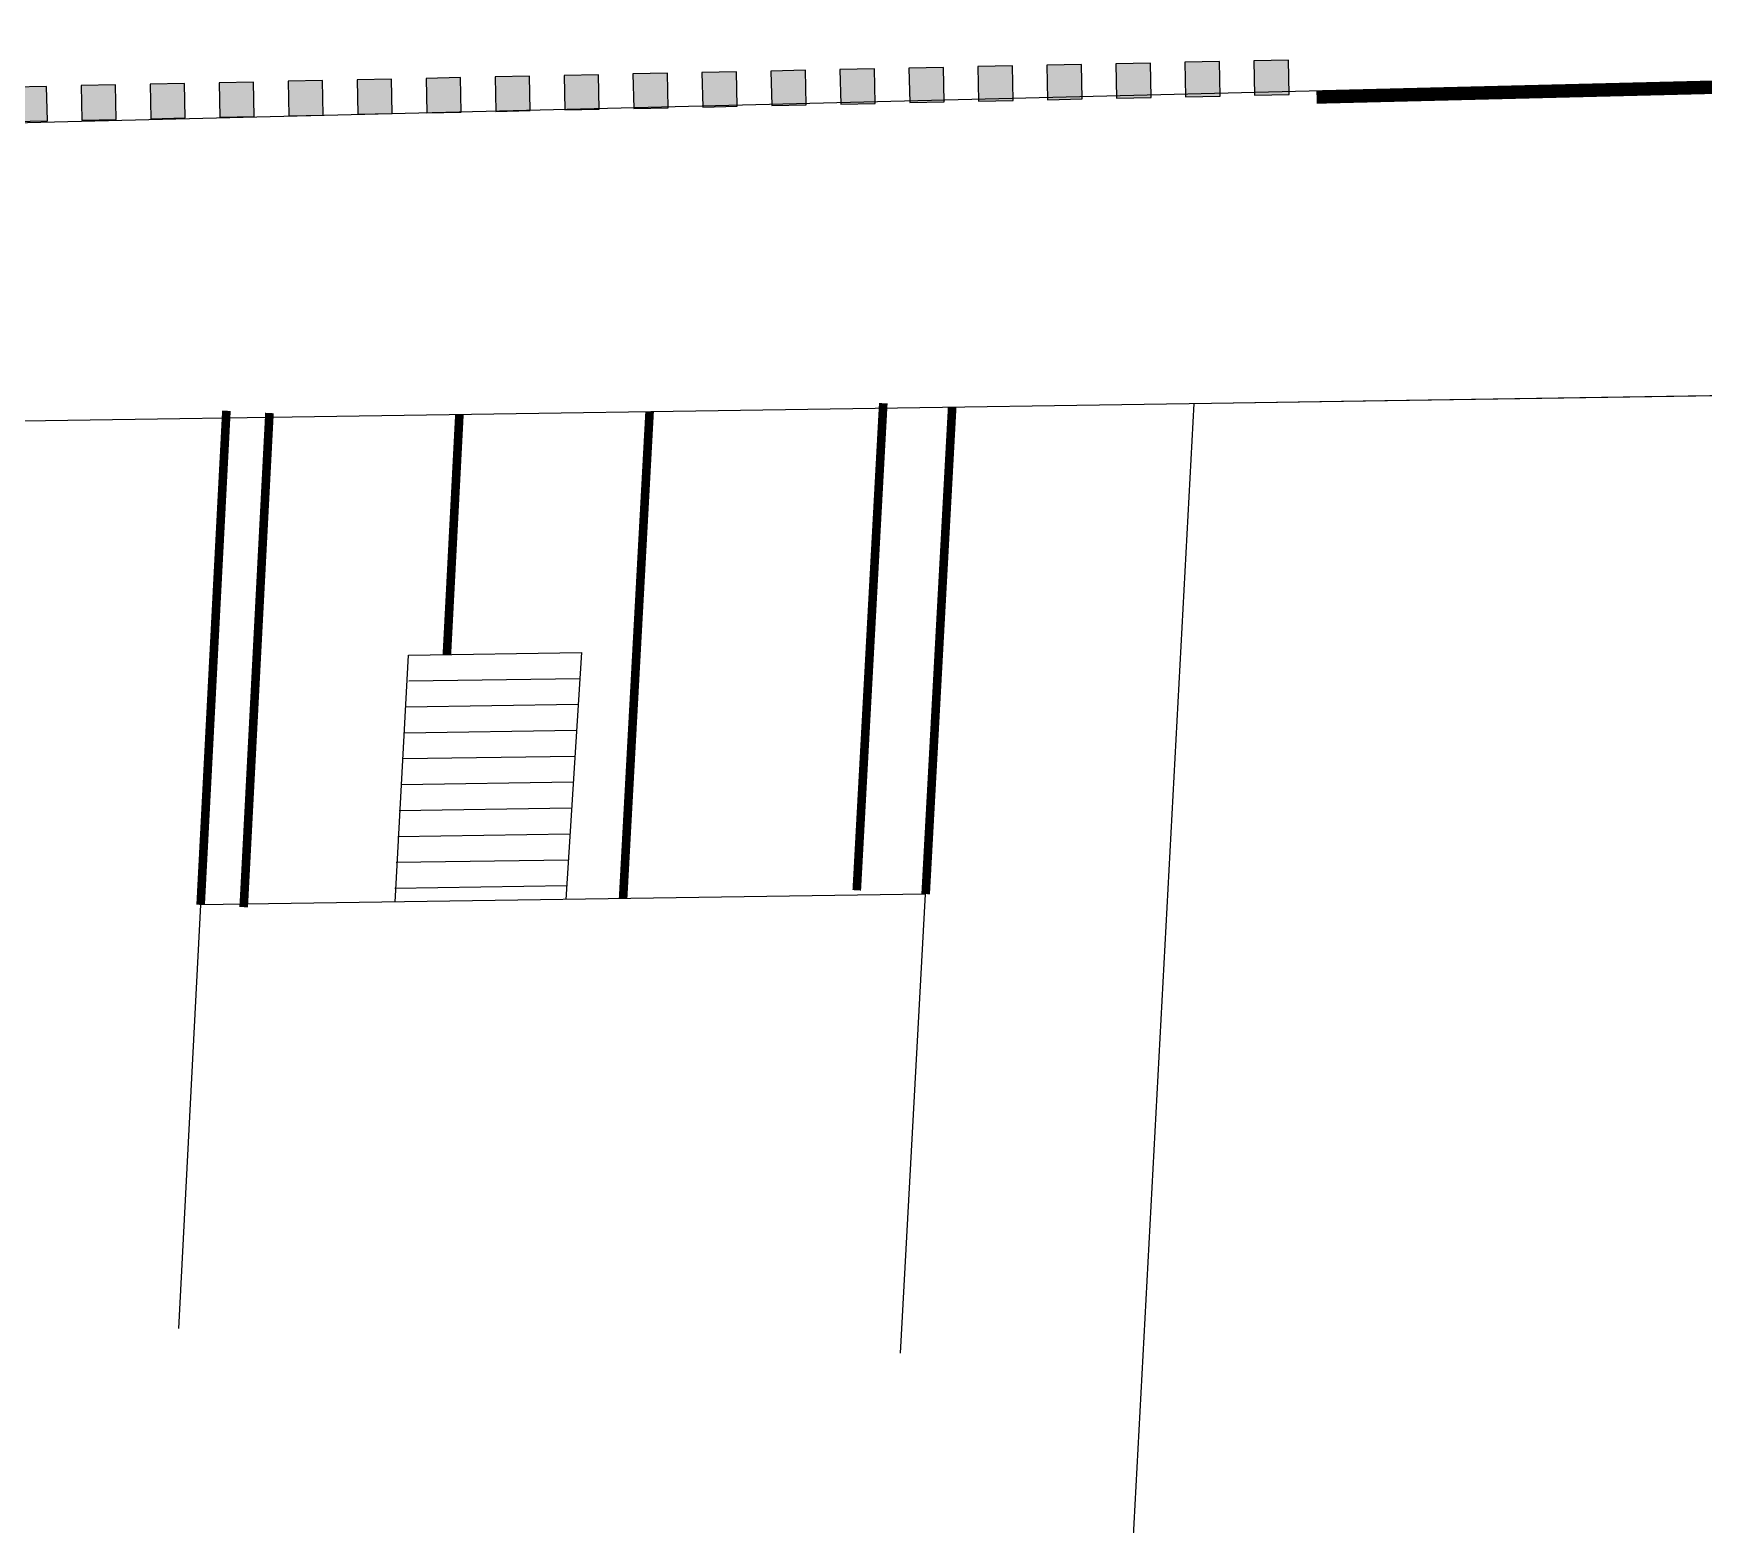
# Model space of a CAD drawing. Header units: metres. Extents: x 668617 to 675126, y 2286318 to 2293677.
# Drawn here: x 669670.1 to 669689.47, y 2287198.96 to 2287216.24 of the extents above; entities that cross this region are included whole.
import ezdxf

# ---------------------------------------------------------------- set-up
doc = ezdxf.new("R2010")
doc.units = ezdxf.units.M
doc.header["$MEASUREMENT"] = 0
for name, color, linetype in [('DMTG-B-CuadrosVerdes', 94, 'Continuous'), ('DMTG-PB-BANQUETAS', 251, 'Continuous'), ('DMTG-PB-LOTIFICACION', 253, 'Continuous'), ('DMTG-PB-MANZANAS', 251, 'Continuous'), ('DMTG-SH-LINEA BLANCA', 252, 'Continuous'), ('DMTG-SH-LINEA GUARNICION', 40, 'Continuous')]:
    doc.layers.add(name, color=color, linetype=linetype)

# ---------------------------------------------------------------- blocks, each defined once
blk = doc.blocks.new('*U128')
h = blk.add_hatch(color=256)
h.dxf.hatch_style = 1
h.paths.add_polyline_path([(9.6, 0), (10, 0), (10, 0.4), (9.6, 0.4)])
h = blk.add_hatch(color=256)
h.dxf.hatch_style = 1
h.paths.add_polyline_path([(9.6, 0), (10, 0), (10, 0.4), (9.6, 0.4)])
h = blk.add_hatch(color=256)
h.dxf.hatch_style = 1
h.paths.add_polyline_path([(10.4, 0), (10.8, 0), (10.8, 0.4), (10.4, 0.4)])
h = blk.add_hatch(color=256)
h.dxf.hatch_style = 1
h.paths.add_polyline_path([(10.4, 0), (10.8, 0), (10.8, 0.4), (10.4, 0.4)])
h = blk.add_hatch(color=256)
h.dxf.hatch_style = 1
h.paths.add_polyline_path([(11.2, 0), (11.6, 0), (11.6, 0.4), (11.2, 0.4)])
h = blk.add_hatch(color=256)
h.dxf.hatch_style = 1
h.paths.add_polyline_path([(11.2, 0), (11.6, 0), (11.6, 0.4), (11.2, 0.4)])
h = blk.add_hatch(color=256)
h.dxf.hatch_style = 1
h.paths.add_polyline_path([(12, 0), (12.4, 0), (12.4, 0.4), (12, 0.4)])
h = blk.add_hatch(color=256)
h.dxf.hatch_style = 1
h.paths.add_polyline_path([(12, 0), (12.4, 0), (12.4, 0.4), (12, 0.4)])
h = blk.add_hatch(color=256)
h.dxf.hatch_style = 1
h.paths.add_polyline_path([(12.8, 0), (13.2, 0), (13.2, 0.4), (12.8, 0.4)])
h = blk.add_hatch(color=256)
h.dxf.hatch_style = 1
h.paths.add_polyline_path([(12.8, 0), (13.2, 0), (13.2, 0.4), (12.8, 0.4)])
h = blk.add_hatch(color=256)
h.dxf.hatch_style = 1
h.paths.add_polyline_path([(13.6, 0), (14, 0), (14, 0.4), (13.6, 0.4)])
h = blk.add_hatch(color=256)
h.dxf.hatch_style = 1
h.paths.add_polyline_path([(13.6, 0), (14, 0), (14, 0.4), (13.6, 0.4)])
h = blk.add_hatch(color=256)
h.dxf.hatch_style = 1
h.paths.add_polyline_path([(14.4, 0), (14.8, 0), (14.8, 0.4), (14.4, 0.4)])
h = blk.add_hatch(color=256)
h.dxf.hatch_style = 1
h.paths.add_polyline_path([(14.4, 0), (14.8, 0), (14.8, 0.4), (14.4, 0.4)])
h = blk.add_hatch(color=256)
h.dxf.hatch_style = 1
h.paths.add_polyline_path([(15.2, 0), (15.6, 0), (15.6, 0.4), (15.2, 0.4)])
h = blk.add_hatch(color=256)
h.dxf.hatch_style = 1
h.paths.add_polyline_path([(15.2, 0), (15.6, 0), (15.6, 0.4), (15.2, 0.4)])
h = blk.add_hatch(color=256)
h.dxf.hatch_style = 1
h.paths.add_polyline_path([(16, 0), (16.4, 0), (16.4, 0.4), (16, 0.4)])
h = blk.add_hatch(color=256)
h.dxf.hatch_style = 1
h.paths.add_polyline_path([(16, 0), (16.4, 0), (16.4, 0.4), (16, 0.4)])
h = blk.add_hatch(color=256)
h.dxf.hatch_style = 1
h.paths.add_polyline_path([(16.8, 0), (17.2, 0), (17.2, 0.4), (16.8, 0.4)])
h = blk.add_hatch(color=256)
h.dxf.hatch_style = 1
h.paths.add_polyline_path([(16.8, 0), (17.2, 0), (17.2, 0.4), (16.8, 0.4)])
h = blk.add_hatch(color=256)
h.dxf.hatch_style = 1
h.paths.add_polyline_path([(17.6, 0), (18, 0), (18, 0.4), (17.6, 0.4)])
h = blk.add_hatch(color=256)
h.dxf.hatch_style = 1
h.paths.add_polyline_path([(17.6, 0), (18, 0), (18, 0.4), (17.6, 0.4)])
h = blk.add_hatch(color=256)
h.dxf.hatch_style = 1
h.paths.add_polyline_path([(18.4, 0), (18.8, 0), (18.8, 0.4), (18.4, 0.4)])
h = blk.add_hatch(color=256)
h.dxf.hatch_style = 1
h.paths.add_polyline_path([(18.4, 0), (18.8, 0), (18.8, 0.4), (18.4, 0.4)])
h = blk.add_hatch(color=256)
h.dxf.hatch_style = 1
h.paths.add_polyline_path([(19.2, 0), (19.6, 0), (19.6, 0.4), (19.2, 0.4)])
h = blk.add_hatch(color=256)
h.dxf.hatch_style = 1
h.paths.add_polyline_path([(19.2, 0), (19.6, 0), (19.6, 0.4), (19.2, 0.4)])
h = blk.add_hatch(color=256)
h.dxf.hatch_style = 1
h.paths.add_polyline_path([(20, 0), (20.4, 0), (20.4, 0.4), (20, 0.4)])
h = blk.add_hatch(color=256)
h.dxf.hatch_style = 1
h.paths.add_polyline_path([(20, 0), (20.4, 0), (20.4, 0.4), (20, 0.4)])
h = blk.add_hatch(color=256)
h.dxf.hatch_style = 1
h.paths.add_polyline_path([(20.8, 0), (21.2, 0), (21.2, 0.4), (20.8, 0.4)])
h = blk.add_hatch(color=256)
h.dxf.hatch_style = 1
h.paths.add_polyline_path([(20.8, 0), (21.2, 0), (21.2, 0.4), (20.8, 0.4)])
h = blk.add_hatch(color=256)
h.dxf.hatch_style = 1
h.paths.add_polyline_path([(21.6, 0), (22, 0), (22, 0.4), (21.6, 0.4)])
h = blk.add_hatch(color=256)
h.dxf.hatch_style = 1
h.paths.add_polyline_path([(21.6, 0), (22, 0), (22, 0.4), (21.6, 0.4)])
h = blk.add_hatch(color=256)
h.dxf.hatch_style = 1
h.paths.add_polyline_path([(22.4, 0), (22.8, 0), (22.8, 0.4), (22.4, 0.4)])
h = blk.add_hatch(color=256)
h.dxf.hatch_style = 1
h.paths.add_polyline_path([(22.4, 0), (22.8, 0), (22.8, 0.4), (22.4, 0.4)])
h = blk.add_hatch(color=256)
h.dxf.hatch_style = 1
h.paths.add_polyline_path([(23.2, 0), (23.6, 0), (23.6, 0.4), (23.2, 0.4)])
h = blk.add_hatch(color=256)
h.dxf.hatch_style = 1
h.paths.add_polyline_path([(23.2, 0), (23.6, 0), (23.6, 0.4), (23.2, 0.4)])
h = blk.add_hatch(color=256)
h.dxf.hatch_style = 1
h.paths.add_polyline_path([(24, 0), (24.4, 0), (24.4, 0.4), (24, 0.4)])
for points in [[(9.6, 0), (10, 0), (10, 0.4), (9.6, 0.4)], [(9.6, 0), (10, 0), (10, 0.4), (9.6, 0.4)], [(10.4, 0), (10.8, 0), (10.8, 0.4), (10.4, 0.4)], [(10.4, 0), (10.8, 0), (10.8, 0.4), (10.4, 0.4)], [(11.2, 0), (11.6, 0), (11.6, 0.4), (11.2, 0.4)], [(11.2, 0), (11.6, 0), (11.6, 0.4), (11.2, 0.4)], [(12, 0), (12.4, 0), (12.4, 0.4), (12, 0.4)], [(12, 0), (12.4, 0), (12.4, 0.4), (12, 0.4)], [(12.8, 0), (13.2, 0), (13.2, 0.4), (12.8, 0.4)], [(12.8, 0), (13.2, 0), (13.2, 0.4), (12.8, 0.4)], [(13.6, 0), (14, 0), (14, 0.4), (13.6, 0.4)], [(13.6, 0), (14, 0), (14, 0.4), (13.6, 0.4)], [(14.4, 0), (14.8, 0), (14.8, 0.4), (14.4, 0.4)], [(14.4, 0), (14.8, 0), (14.8, 0.4), (14.4, 0.4)], [(15.2, 0), (15.6, 0), (15.6, 0.4), (15.2, 0.4)], [(15.2, 0), (15.6, 0), (15.6, 0.4), (15.2, 0.4)], [(16, 0), (16.4, 0), (16.4, 0.4), (16, 0.4)], [(16, 0), (16.4, 0), (16.4, 0.4), (16, 0.4)], [(16.8, 0), (17.2, 0), (17.2, 0.4), (16.8, 0.4)], [(16.8, 0), (17.2, 0), (17.2, 0.4), (16.8, 0.4)], [(17.6, 0), (18, 0), (18, 0.4), (17.6, 0.4)], [(17.6, 0), (18, 0), (18, 0.4), (17.6, 0.4)], [(18.4, 0), (18.8, 0), (18.8, 0.4), (18.4, 0.4)], [(18.4, 0), (18.8, 0), (18.8, 0.4), (18.4, 0.4)], [(19.2, 0), (19.6, 0), (19.6, 0.4), (19.2, 0.4)], [(19.2, 0), (19.6, 0), (19.6, 0.4), (19.2, 0.4)], [(20, 0), (20.4, 0), (20.4, 0.4), (20, 0.4)], [(20, 0), (20.4, 0), (20.4, 0.4), (20, 0.4)], [(20.8, 0), (21.2, 0), (21.2, 0.4), (20.8, 0.4)], [(20.8, 0), (21.2, 0), (21.2, 0.4), (20.8, 0.4)], [(21.6, 0), (22, 0), (22, 0.4), (21.6, 0.4)], [(21.6, 0), (22, 0), (22, 0.4), (21.6, 0.4)], [(22.4, 0), (22.8, 0), (22.8, 0.4), (22.4, 0.4)], [(22.4, 0), (22.8, 0), (22.8, 0.4), (22.4, 0.4)], [(23.2, 0), (23.6, 0), (23.6, 0.4), (23.2, 0.4)], [(23.2, 0), (23.6, 0), (23.6, 0.4), (23.2, 0.4)], [(24, 0), (24.4, 0), (24.4, 0.4), (24, 0.4)]]:
    blk.add_lwpolyline(points, close=True)

msp = doc.modelspace()

# ---------------------------------------------------------------- linework, layer by layer
at = {"layer": 'DMTG-PB-BANQUETAS'}
msp.add_lwpolyline([(669715.89637, 2287212.32151), (669717.52829, 2287127.91129), (669715.5349, 2287125.42693), (669616.49523, 2287122.31387), (669613.63965, 2287124.82061), (669611.84436, 2287209.53028, -0.20458967), (669614.31109, 2287213.76652, -0.15864076), (669616.65723, 2287214.55765), (669663.77597, 2287215.05576), (669711.79826, 2287216.24296, -0.41579195)], format="xyb", close=True, dxfattribs=at)
at = {"layer": 'DMTG-PB-LOTIFICACION'}
for p, q in [((669683.76387, 2287211.95953), (669704.61271, 2287212.27799)), ((669669.72463, 2287211.74997), (669683.76387, 2287211.95953)), ((669683.55736, 2287211.95645), (669681.25674, 2287168.97317))]:
    msp.add_line(p, q, dxfattribs=at)
for points in [[(669674.29679, 2287206.17759), (669674.4528, 2287209.04023), (669676.4574, 2287209.07016), (669676.27771, 2287206.20716)], [(669674.45728, 2287208.74027), (669676.43855, 2287208.76984)], [(669674.42007, 2287208.43968), (669676.4197, 2287208.46953)], [(669674.40371, 2287208.1394), (669676.40085, 2287208.16921)], [(669674.38734, 2287207.83912), (669676.38201, 2287207.8689)], [(669674.37098, 2287207.53885), (669676.36316, 2287207.56858)], [(669674.34468, 2287207.23842), (669676.34431, 2287207.26827)], [(669674.32831, 2287206.93814), (669676.32546, 2287206.96795)], [(669674.31195, 2287206.63786), (669676.30661, 2287206.66764)], [(669674.29558, 2287206.33759), (669676.28776, 2287206.36732)], [(669680.15896, 2287200.9482), (669680.44896, 2287206.26942), (669672.04299, 2287206.14394), (669671.78691, 2287201.23648)]]:
    msp.add_lwpolyline(points, dxfattribs=at)
at = {"layer": 'DMTG-PB-MANZANAS'}
msp.add_lwpolyline([(669669.72463, 2287211.74997), (669683.76387, 2287211.95953), (669704.61271, 2287212.27799), (669714.3422, 2287212.41927), (669714.7328, 2287193.42076), (669714.89967, 2287184.73139), (669715.2757, 2287166.81282), (669715.42552, 2287159.78339), (669716.1015, 2287127.73597), (669700.08296, 2287127.35801), (669680.08479, 2287126.88316), (669665.2962, 2287126.52041)], dxfattribs=at)
at = {"layer": 'DMTG-SH-LINEA BLANCA', "const_width": 0.1}
for points in [[(669679.65015, 2287206.31296), (669679.95781, 2287211.95818)], [(669680.44896, 2287206.26942), (669680.75663, 2287211.91464)], [(669672.04299, 2287206.14394), (669672.34184, 2287211.87085)], [(669672.54232, 2287206.11789), (669672.84116, 2287211.84479)], [(669674.89815, 2287209.04688), (669675.04335, 2287211.82936)], [(669676.94092, 2287206.21706), (669677.24858, 2287211.86228)]]:
    msp.add_lwpolyline(points, dxfattribs=at)
at = {"layer": 'DMTG-SH-LINEA GUARNICION', "const_width": 0.15}
msp.add_lwpolyline([(669684.98107, 2287215.50406), (669711.92849, 2287216.1691)], dxfattribs=at)

# ---------------------------------------------------------------- block references
at = {"layer": 'DMTG-B-CuadrosVerdes', "rotation": 1.213235312799826}
msp.add_blockref('*U128', (669660.26807, 2287215.01862), dxfattribs=at)

doc.saveas('drawing.dxf')
